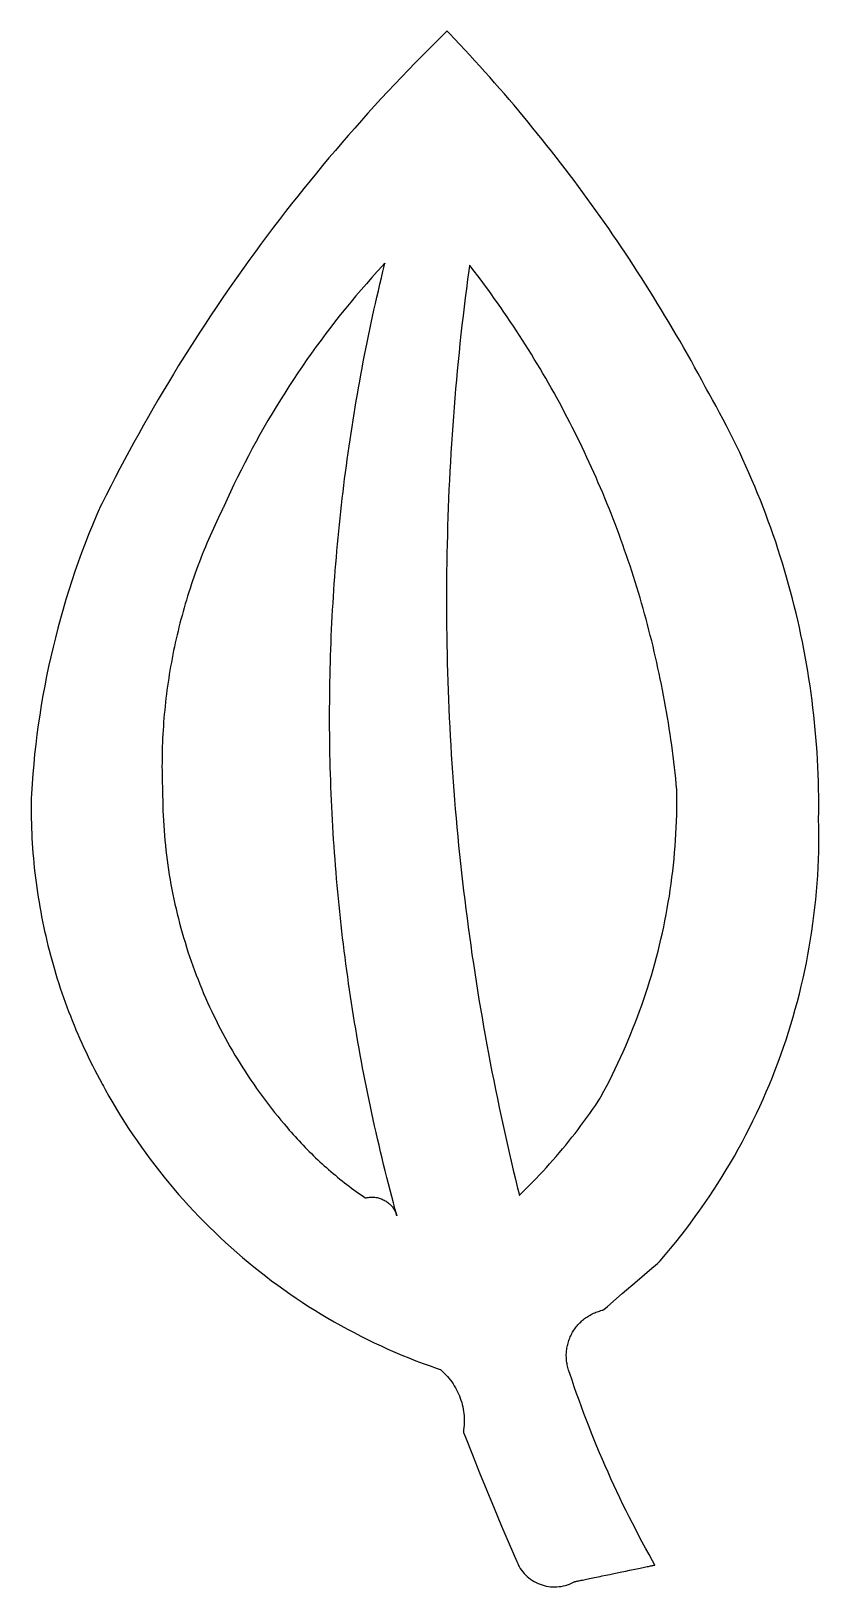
# Model space of a CAD drawing. Extents: x 0 to 908, y 0 to 337.
# Drawn here: x 861.6 to 908.2, y 192.7 to 284.7 of the extents above; entities that cross this region are included whole.
import ezdxf

# ---------------------------------------------------------------- set-up
doc = ezdxf.new("R2010")
doc.units = 0
doc.layers.add('_____1', color=18, linetype='CONTINUOUS')

msp = doc.modelspace()

# ---------------------------------------------------------------- linework, layer by layer
at = {"layer": '_____1'}
for points in [[(908.228, 238.135), (908.233, 238.576), (908.234, 239.018), (908.232, 239.458), (908.225, 239.899), (908.214, 240.339), (908.199, 240.779), (908.181, 241.219), (908.158, 241.658), (908.131, 242.096), (908.101, 242.535), (908.067, 242.972), (908.028, 243.41), (907.986, 243.847), (907.94, 244.283), (907.89, 244.718), (907.837, 245.153), (907.779, 245.588), (907.717, 246.022), (907.652, 246.455), (907.583, 246.887), (907.51, 247.319), (907.433, 247.75), (907.352, 248.18), (907.267, 248.609), (907.179, 249.038), (907.087, 249.466), (906.991, 249.892), (906.891, 250.318), (906.787, 250.743), (906.68, 251.167), (906.568, 251.59), (906.453, 252.012), (906.335, 252.433), (906.212, 252.853), (906.086, 253.272), (905.956, 253.69), (905.822, 254.107), (905.685, 254.522), (905.543, 254.937), (905.399, 255.35), (905.25, 255.762), (905.098, 256.172), (904.941, 256.581), (904.782, 256.99), (904.618, 257.396), (904.451, 257.802), (904.28, 258.206), (904.106, 258.608), (903.928, 259.009), (903.746, 259.409), (903.56, 259.807), (903.371, 260.204), (903.179, 260.599), (902.982, 260.992), (902.782, 261.384), (902.579, 261.775), (902.371, 262.164), (902.161, 262.551), (901.946, 262.936), (901.728, 263.32), (901.673, 263.415), (901.622, 263.512), (901.519, 263.706), (901.311, 264.093), (901.101, 264.479), (900.89, 264.864), (900.677, 265.248), (900.463, 265.63), (900.246, 266.012), (900.028, 266.393), (899.808, 266.772), (899.586, 267.151), (899.363, 267.528), (899.138, 267.905), (898.911, 268.28), (898.683, 268.654), (898.452, 269.027), (898.221, 269.399), (897.987, 269.77), (897.752, 270.14), (897.515, 270.509), (897.276, 270.876), (897.035, 271.243), (896.793, 271.608), (896.55, 271.972), (896.304, 272.335), (896.057, 272.697), (895.808, 273.058), (895.558, 273.417), (895.306, 273.775), (895.052, 274.133), (894.797, 274.489), (894.54, 274.843), (894.281, 275.197), (894.021, 275.55), (893.759, 275.901), (893.495, 276.251), (893.23, 276.6), (892.963, 276.947), (892.695, 277.293), (892.425, 277.639), (892.153, 277.982), (891.88, 278.325), (891.605, 278.667), (891.329, 279.007), (891.051, 279.346), (890.771, 279.683), (890.49, 280.019), (890.207, 280.355), (889.923, 280.688), (889.637, 281.021), (889.35, 281.352), (889.061, 281.682), (888.77, 282.011), (888.478, 282.338), (888.184, 282.664), (887.889, 282.988), (887.592, 283.312), (887.294, 283.634), (886.994, 283.954), (886.693, 284.274), (886.39, 284.592), (886.314, 284.671), (886.276, 284.711), (886.257, 284.73), (886.247, 284.74), (886.246, 284.74), (886.244, 284.738), (886.241, 284.735), (886.234, 284.729), (886.024, 284.524), (885.607, 284.113), (885.192, 283.7), (884.779, 283.285), (884.369, 282.867), (883.961, 282.447), (883.556, 282.025), (883.153, 281.601), (882.753, 281.174), (882.355, 280.746), (881.959, 280.315), (881.567, 279.882), (881.176, 279.447), (880.788, 279.009), (880.403, 278.57), (880.02, 278.128), (879.64, 277.685), (879.263, 277.239), (878.888, 276.791), (878.515, 276.341), (878.145, 275.889), (877.778, 275.435), (877.413, 274.979), (877.051, 274.521), (876.692, 274.061), (876.335, 273.599), (875.981, 273.135), (875.629, 272.669), (875.28, 272.201), (874.934, 271.731), (874.59, 271.259), (874.249, 270.785), (873.911, 270.309), (873.576, 269.832), (873.243, 269.352), (872.913, 268.87), (872.585, 268.387), (872.26, 267.902), (871.938, 267.415), (871.619, 266.926), (871.303, 266.435), (870.989, 265.942), (870.678, 265.448), (870.37, 264.952), (870.064, 264.454), (869.762, 263.954), (869.462, 263.452), (869.165, 262.949), (868.87, 262.444), (868.579, 261.937), (868.29, 261.428), (868.005, 260.918), (867.722, 260.406), (867.442, 259.892), (867.164, 259.377), (866.89, 258.86), (866.619, 258.341), (866.35, 257.821), (866.084, 257.299), (865.822, 256.776), (865.691, 256.513), (865.659, 256.448), (865.643, 256.415), (865.639, 256.407), (865.636, 256.402), (865.633, 256.393), (865.604, 256.326), (865.489, 256.057), (865.264, 255.516), (865.046, 254.973), (864.834, 254.427), (864.628, 253.88), (864.43, 253.33), (864.238, 252.778), (864.052, 252.224), (863.873, 251.668), (863.701, 251.11), (863.535, 250.55), (863.376, 249.989), (863.223, 249.425), (863.077, 248.86), (862.938, 248.293), (862.806, 247.725), (862.68, 247.155), (862.561, 246.584), (862.449, 246.011), (862.343, 245.437), (862.244, 244.861), (862.152, 244.284), (862.067, 243.706), (861.989, 243.127), (861.917, 242.547), (861.852, 241.966), (861.794, 241.384), (861.743, 240.801), (861.699, 240.217), (861.661, 239.633), (861.646, 239.34), (861.643, 239.046), (861.642, 238.753), (861.644, 238.459), (861.649, 238.166), (861.656, 237.873), (861.665, 237.58), (861.677, 237.287), (861.692, 236.994), (861.709, 236.702), (861.729, 236.41), (861.751, 236.118), (861.775, 235.827), (861.802, 235.536), (861.832, 235.245), (861.864, 234.955), (861.899, 234.665), (861.936, 234.375), (861.975, 234.086), (862.017, 233.797), (862.062, 233.509), (862.109, 233.221), (862.158, 232.934), (862.21, 232.647), (862.264, 232.36), (862.321, 232.074), (862.38, 231.789), (862.442, 231.504), (862.506, 231.22), (862.572, 230.936), (862.641, 230.653), (862.713, 230.37), (862.786, 230.088), (862.863, 229.807), (862.941, 229.526), (863.022, 229.246), (863.106, 228.967), (863.192, 228.688), (863.28, 228.41), (863.37, 228.133), (863.464, 227.856), (863.559, 227.581), (863.657, 227.306), (863.757, 227.032), (863.86, 226.758), (863.964, 226.486), (864.072, 226.214), (864.181, 225.943), (864.293, 225.673), (864.408, 225.404), (864.525, 225.136), (864.644, 224.869), (864.765, 224.602), (864.889, 224.337), (865.015, 224.073), (865.144, 223.809), (865.274, 223.547), (865.407, 223.285), (865.543, 223.025), (865.681, 222.765), (865.821, 222.507), (865.838, 222.475), (865.843, 222.467), (865.845, 222.463), (865.848, 222.457), (865.861, 222.432), (865.915, 222.333), (866.023, 222.136), (866.243, 221.744), (866.468, 221.355), (866.697, 220.969), (866.931, 220.587), (867.169, 220.208), (867.412, 219.832), (867.659, 219.46), (867.91, 219.091), (868.166, 218.726), (868.427, 218.364), (868.691, 218.006), (868.96, 217.651), (869.233, 217.3), (869.51, 216.953), (869.792, 216.609), (870.077, 216.269), (870.367, 215.933), (870.66, 215.601), (870.958, 215.272), (871.259, 214.947), (871.565, 214.626), (871.874, 214.309), (872.187, 213.996), (872.504, 213.687), (872.824, 213.382), (873.148, 213.081), (873.476, 212.784), (873.808, 212.491), (874.143, 212.202), (874.482, 211.918), (874.824, 211.637), (875.17, 211.361), (875.519, 211.089), (875.871, 210.822), (876.227, 210.559), (876.586, 210.3), (876.949, 210.046), (877.314, 209.796), (877.683, 209.55), (878.055, 209.309), (878.43, 209.073), (878.808, 208.841), (879.19, 208.614), (879.574, 208.391), (879.961, 208.174), (880.351, 207.96), (880.744, 207.752), (881.14, 207.548), (881.539, 207.349), (881.94, 207.155), (882.344, 206.966), (882.751, 206.782), (883.16, 206.603), (883.572, 206.428), (883.987, 206.259), (884.404, 206.095), (884.824, 205.936), (885.246, 205.782), (885.67, 205.633), (885.777, 205.596), (885.83, 205.578), (885.844, 205.574), (885.846, 205.573), (885.846, 205.573), (885.847, 205.572), (885.851, 205.569), (885.877, 205.547), (885.981, 205.454), (886.082, 205.359), (886.178, 205.261), (886.271, 205.159), (886.36, 205.055), (886.445, 204.948), (886.526, 204.839), (886.603, 204.727), (886.676, 204.612), (886.745, 204.496), (886.81, 204.377), (886.871, 204.256), (886.928, 204.133), (886.98, 204.009), (887.028, 203.883), (887.071, 203.755), (887.111, 203.626), (887.146, 203.495), (887.176, 203.363), (887.202, 203.23), (887.223, 203.096), (887.24, 202.962), (887.252, 202.826), (887.26, 202.69), (887.263, 202.553), (887.261, 202.416), (887.254, 202.278), (887.243, 202.141), (887.226, 202.003), (887.216, 201.934), (887.211, 201.9), (887.209, 201.891), (887.21, 201.888), (887.211, 201.884), (887.214, 201.876), (887.227, 201.843), (887.331, 201.578), (887.749, 200.521), (888.172, 199.466), (888.601, 198.413), (889.035, 197.363), (889.474, 196.315), (889.919, 195.269), (890.369, 194.225), (890.425, 194.095), (890.453, 194.029), (890.468, 193.997), (890.475, 193.981), (890.477, 193.976), (890.509, 193.92), (890.576, 193.811), (890.649, 193.706), (890.727, 193.605), (890.81, 193.508), (890.898, 193.417), (890.99, 193.33), (891.087, 193.248), (891.188, 193.171), (891.292, 193.1), (891.401, 193.034), (891.513, 192.974), (891.628, 192.919), (891.747, 192.871), (891.868, 192.829), (891.992, 192.793), (892.118, 192.764), (892.243, 192.741), (892.37, 192.726), (892.497, 192.716), (892.623, 192.714), (892.75, 192.718), (892.876, 192.729), (893.001, 192.746), (893.125, 192.77), (893.248, 192.801), (893.369, 192.838), (893.489, 192.881), (893.607, 192.931), (893.722, 192.988), (893.779, 193.018), (893.786, 193.022), (893.789, 193.024), (893.789, 193.024), (893.79, 193.024), (893.794, 193.025), (893.799, 193.026), (893.806, 193.028), (893.815, 193.03), (893.839, 193.034), (893.869, 193.041), (893.906, 193.048), (893.95, 193.057), (893.999, 193.068), (894.055, 193.079), (894.116, 193.092), (894.182, 193.105), (894.253, 193.12), (894.33, 193.136), (894.41, 193.153), (894.495, 193.17), (894.585, 193.189), (894.678, 193.208), (894.774, 193.228), (894.874, 193.248), (894.976, 193.27), (895.082, 193.291), (895.19, 193.314), (895.3, 193.336), (895.412, 193.36), (895.641, 193.407), (895.874, 193.455), (896.111, 193.504), (896.582, 193.602), (896.814, 193.649), (897.039, 193.696), (897.149, 193.719), (897.257, 193.741), (897.362, 193.763), (897.465, 193.784), (897.564, 193.805), (897.661, 193.825), (897.753, 193.844), (897.842, 193.862), (897.927, 193.88), (898.008, 193.896), (898.084, 193.912), (898.155, 193.927), (898.221, 193.94), (898.282, 193.953), (898.337, 193.964), (898.386, 193.974), (898.429, 193.983), (898.465, 193.991), (898.495, 193.997), (898.518, 194.002), (898.527, 194.004), (898.534, 194.005), (898.539, 194.006), (898.543, 194.007), (898.544, 194.007), (898.544, 194.007), (898.543, 194.008), (898.54, 194.014), (898.527, 194.037), (898.502, 194.082), (898.399, 194.264), (898.195, 194.63), (897.994, 194.996), (897.795, 195.364), (897.599, 195.733), (897.405, 196.103), (897.213, 196.475), (897.024, 196.848), (896.838, 197.222), (896.654, 197.597), (896.472, 197.974), (896.293, 198.351), (896.117, 198.73), (895.943, 199.11), (895.772, 199.491), (895.603, 199.873), (895.436, 200.256), (895.273, 200.641), (895.111, 201.026), (894.952, 201.413), (894.796, 201.8), (894.643, 202.189), (894.492, 202.579), (894.343, 202.969), (894.197, 203.361), (894.054, 203.754), (893.913, 204.148), (893.775, 204.542), (893.639, 204.938), (893.506, 205.335), (893.473, 205.434), (893.457, 205.483), (893.453, 205.496), (893.452, 205.498), (893.452, 205.499), (893.452, 205.5), (893.45, 205.505), (893.438, 205.542), (893.414, 205.616), (893.393, 205.691), (893.374, 205.767), (893.358, 205.842), (893.343, 205.918), (893.331, 205.994), (893.321, 206.071), (893.313, 206.147), (893.307, 206.224), (893.303, 206.3), (893.301, 206.377), (893.302, 206.454), (893.305, 206.53), (893.309, 206.607), (893.316, 206.683), (893.325, 206.759), (893.336, 206.835), (893.35, 206.91), (893.365, 206.985), (893.383, 207.06), (893.402, 207.134), (893.424, 207.208), (893.448, 207.281), (893.473, 207.354), (893.501, 207.426), (893.531, 207.498), (893.564, 207.568), (893.598, 207.638), (893.634, 207.707), (893.672, 207.775), (893.712, 207.842), (893.754, 207.908), (893.798, 207.972), (893.843, 208.035), (893.891, 208.097), (893.939, 208.157), (893.99, 208.215), (894.041, 208.272), (894.095, 208.328), (894.15, 208.381), (894.206, 208.434), (894.264, 208.484), (894.323, 208.533), (894.383, 208.581), (894.445, 208.627), (894.508, 208.671), (894.572, 208.713), (894.637, 208.753), (894.704, 208.792), (894.772, 208.829), (894.84, 208.864), (894.91, 208.897), (894.98, 208.928), (895.052, 208.957), (895.125, 208.984), (895.198, 209.009), (895.272, 209.032), (895.347, 209.053), (895.423, 209.073), (895.461, 209.081), (895.47, 209.083), (895.473, 209.085), (895.477, 209.088), (895.483, 209.093), (895.511, 209.117), (895.729, 209.307), (896.606, 210.062), (897.484, 210.815), (898.366, 211.566), (898.586, 211.753), (898.697, 211.846), (898.752, 211.893), (898.779, 211.916), (898.781, 211.918), (898.786, 211.924), (898.796, 211.935), (898.816, 211.958), (898.855, 212.003), (899.167, 212.366), (899.473, 212.733), (899.775, 213.104), (900.071, 213.477), (900.363, 213.854), (900.65, 214.234), (900.932, 214.617), (901.208, 215.004), (901.48, 215.393), (901.747, 215.786), (902.008, 216.181), (902.265, 216.58), (902.516, 216.981), (902.763, 217.385), (903.004, 217.792), (903.24, 218.201), (903.47, 218.613), (903.696, 219.028), (903.916, 219.445), (904.131, 219.865), (904.341, 220.287), (904.546, 220.712), (904.745, 221.139), (904.939, 221.568), (905.127, 222), (905.311, 222.434), (905.489, 222.87), (905.661, 223.308), (905.828, 223.748), (905.99, 224.19), (906.146, 224.634), (906.297, 225.08), (906.442, 225.528), (906.582, 225.978), (906.716, 226.429), (906.845, 226.882), (906.968, 227.337), (907.086, 227.793), (907.198, 228.251), (907.305, 228.711), (907.405, 229.171), (907.501, 229.634), (907.59, 230.097), (907.674, 230.562), (907.752, 231.028), (907.825, 231.495), (907.891, 231.964), (907.952, 232.433), (908.007, 232.904), (908.057, 233.376), (908.1, 233.848), (908.138, 234.322), (908.17, 234.796), (908.196, 235.271), (908.216, 235.747), (908.231, 236.223), (908.239, 236.7), (908.241, 237.178), (908.238, 237.656)], [(883.283, 214.668), (883.18, 215.045), (883.078, 215.423), (882.978, 215.802), (882.879, 216.18), (882.781, 216.559), (882.685, 216.938), (882.59, 217.317), (882.496, 217.697), (882.404, 218.076), (882.313, 218.456), (882.223, 218.837), (882.135, 219.217), (882.048, 219.598), (881.963, 219.979), (881.879, 220.36), (881.796, 220.742), (881.714, 221.123), (881.634, 221.505), (881.555, 221.887), (881.478, 222.269), (881.402, 222.652), (881.327, 223.035), (881.254, 223.418), (881.182, 223.801), (881.111, 224.184), (881.042, 224.568), (880.974, 224.951), (880.907, 225.335), (880.842, 225.719), (880.778, 226.103), (880.715, 226.488), (880.654, 226.872), (880.594, 227.257), (880.536, 227.642), (880.479, 228.027), (880.423, 228.412), (880.368, 228.798), (880.315, 229.183), (880.264, 229.569), (880.213, 229.954), (880.164, 230.34), (880.116, 230.726), (880.07, 231.113), (880.025, 231.499), (879.981, 231.885), (879.939, 232.272), (879.898, 232.659), (879.859, 233.045), (879.821, 233.432), (879.784, 233.819), (879.748, 234.206), (879.714, 234.594), (879.681, 234.981), (879.65, 235.368), (879.62, 235.756), (879.591, 236.143), (879.563, 236.531), (879.537, 236.919), (879.513, 237.306), (879.489, 237.694), (879.467, 238.082), (879.447, 238.47), (879.427, 238.858), (879.41, 239.246), (879.393, 239.634), (879.378, 240.022), (879.364, 240.411), (879.351, 240.799), (879.34, 241.187), (879.33, 241.575), (879.322, 241.964), (879.315, 242.352), (879.309, 242.741), (879.305, 243.129), (879.302, 243.517), (879.3, 243.906), (879.3, 244.294), (879.301, 244.683), (879.303, 245.071), (879.307, 245.46), (879.312, 245.848), (879.318, 246.236), (879.326, 246.625), (879.335, 247.013), (879.346, 247.402), (879.358, 247.79), (879.371, 248.178), (879.385, 248.566), (879.401, 248.955), (879.419, 249.343), (879.437, 249.731), (879.457, 250.119), (879.478, 250.507), (879.501, 250.895), (879.525, 251.283), (879.551, 251.671), (879.577, 252.059), (879.605, 252.447), (879.635, 252.834), (879.666, 253.222), (879.698, 253.609), (879.731, 253.997), (879.766, 254.384), (879.802, 254.771), (879.84, 255.159), (879.879, 255.546), (879.919, 255.933), (879.961, 256.319), (880.004, 256.706), (880.048, 257.093), (880.094, 257.479), (880.141, 257.866), (880.189, 258.252), (880.239, 258.638), (880.29, 259.024), (880.343, 259.41), (880.397, 259.796), (880.452, 260.181), (880.508, 260.567), (880.566, 260.952), (880.626, 261.337), (880.686, 261.722), (880.748, 262.107), (880.812, 262.492), (880.876, 262.877), (880.942, 263.261), (881.01, 263.645), (881.078, 264.029), (881.148, 264.413), (881.22, 264.797), (881.293, 265.18), (881.367, 265.563), (881.442, 265.946), (881.519, 266.329), (881.598, 266.712), (881.677, 267.094), (881.758, 267.477), (881.84, 267.859), (881.924, 268.24), (882.009, 268.622), (882.095, 269.003), (882.183, 269.384), (882.272, 269.765), (882.363, 270.146), (882.454, 270.527), (882.548, 270.907), (882.571, 271.002), (882.574, 271.014), (882.574, 271.015), (882.574, 271.015), (882.574, 271.014), (882.572, 271.013), (882.567, 271.008), (882.557, 270.997), (882.516, 270.953), (882.435, 270.865), (882.113, 270.513), (881.794, 270.159), (881.479, 269.801), (881.167, 269.441), (880.858, 269.078), (880.553, 268.713), (880.251, 268.345), (879.952, 267.974), (879.657, 267.6), (879.365, 267.224), (879.077, 266.846), (878.792, 266.465), (878.511, 266.081), (878.233, 265.695), (877.959, 265.306), (877.688, 264.915), (877.421, 264.522), (877.157, 264.126), (876.897, 263.728), (876.641, 263.328), (876.388, 262.925), (876.139, 262.52), (875.893, 262.112), (875.651, 261.703), (875.413, 261.291), (875.178, 260.877), (874.948, 260.461), (874.721, 260.042), (874.497, 259.622), (874.278, 259.199), (874.062, 258.775), (873.85, 258.348), (873.642, 257.919), (873.437, 257.488), (873.237, 257.056), (873.04, 256.621), (873.016, 256.567), (872.989, 256.513), (872.936, 256.406), (872.83, 256.191), (872.726, 255.975), (872.623, 255.759), (872.522, 255.543), (872.422, 255.325), (872.324, 255.107), (872.228, 254.889), (872.133, 254.669), (872.04, 254.45), (871.948, 254.229), (871.858, 254.009), (871.769, 253.787), (871.682, 253.565), (871.597, 253.343), (871.513, 253.119), (871.431, 252.896), (871.35, 252.672), (871.271, 252.447), (871.194, 252.222), (871.118, 251.996), (871.044, 251.77), (870.971, 251.544), (870.9, 251.317), (870.83, 251.089), (870.762, 250.861), (870.696, 250.633), (870.632, 250.404), (870.569, 250.175), (870.507, 249.945), (870.447, 249.715), (870.389, 249.485), (870.333, 249.254), (870.278, 249.023), (870.224, 248.791), (870.173, 248.559), (870.122, 248.327), (870.074, 248.095), (870.027, 247.862), (869.982, 247.628), (869.938, 247.395), (869.896, 247.161), (869.856, 246.926), (869.818, 246.692), (869.781, 246.457), (869.745, 246.222), (869.711, 245.987), (869.679, 245.751), (869.649, 245.515), (869.62, 245.279), (869.593, 245.043), (869.567, 244.806), (869.544, 244.569), (869.521, 244.332), (869.501, 244.095), (869.482, 243.858), (869.465, 243.62), (869.449, 243.383), (869.435, 243.145), (869.423, 242.907), (869.413, 242.668), (869.404, 242.43), (869.397, 242.192), (869.391, 241.953), (869.387, 241.714), (869.385, 241.475), (869.384, 241.236), (869.386, 240.997), (869.389, 240.758), (869.393, 240.519), (869.399, 240.28), (869.407, 240.041), (869.417, 239.801), (869.42, 239.741), (869.421, 239.711), (869.422, 239.696), (869.422, 239.677), (869.422, 239.529), (869.425, 239.232), (869.432, 238.936), (869.441, 238.64), (869.452, 238.345), (869.467, 238.049), (869.485, 237.754), (869.505, 237.46), (869.529, 237.166), (869.555, 236.872), (869.584, 236.579), (869.615, 236.286), (869.65, 235.994), (869.687, 235.702), (869.728, 235.411), (869.771, 235.121), (869.816, 234.831), (869.865, 234.541), (869.916, 234.252), (869.971, 233.964), (870.027, 233.677), (870.087, 233.39), (870.149, 233.104), (870.214, 232.818), (870.282, 232.533), (870.353, 232.249), (870.426, 231.966), (870.502, 231.684), (870.581, 231.402), (870.662, 231.121), (870.746, 230.841), (870.833, 230.562), (870.922, 230.284), (871.014, 230.006), (871.109, 229.73), (871.207, 229.454), (871.307, 229.18), (871.409, 228.906), (871.515, 228.634), (871.623, 228.362), (871.733, 228.092), (871.846, 227.822), (871.962, 227.554), (872.08, 227.286), (872.201, 227.02), (872.325, 226.755), (872.451, 226.491), (872.58, 226.229), (872.711, 225.967), (872.845, 225.707), (872.981, 225.448), (873.12, 225.19), (873.261, 224.933), (873.405, 224.678), (873.552, 224.424), (873.701, 224.171), (873.852, 223.92), (874.006, 223.67), (874.163, 223.421), (874.322, 223.174), (874.483, 222.928), (874.647, 222.684), (874.813, 222.441), (874.982, 222.199), (875.153, 221.959), (875.327, 221.721), (875.503, 221.484), (875.682, 221.249), (875.863, 221.015), (876.046, 220.783), (876.232, 220.552), (876.42, 220.323), (876.61, 220.096), (876.707, 219.983), (876.719, 219.969), (876.72, 219.967), (876.721, 219.966), (876.722, 219.965), (876.723, 219.963), (876.73, 219.955), (876.744, 219.938), (876.801, 219.872), (876.914, 219.739), (877.028, 219.608), (877.143, 219.477), (877.259, 219.347), (877.376, 219.218), (877.494, 219.09), (877.612, 218.963), (877.732, 218.837), (877.853, 218.712), (877.975, 218.588), (878.097, 218.464), (878.221, 218.342), (878.345, 218.221), (878.47, 218.1), (878.597, 217.981), (878.724, 217.862), (878.852, 217.745), (878.981, 217.628), (879.11, 217.513), (879.241, 217.398), (879.373, 217.285), (879.505, 217.172), (879.638, 217.06), (879.772, 216.95), (879.907, 216.84), (880.043, 216.732), (880.18, 216.624), (880.317, 216.518), (880.455, 216.412), (880.595, 216.308), (880.734, 216.204), (880.875, 216.102), (881.017, 216), (881.159, 215.9), (881.302, 215.801), (881.374, 215.752), (881.41, 215.727), (881.419, 215.721), (881.424, 215.718), (881.426, 215.717), (881.426, 215.717), (881.43, 215.718), (881.463, 215.726), (881.529, 215.74), (881.594, 215.751), (881.66, 215.759), (881.725, 215.764), (881.791, 215.767), (881.855, 215.766), (881.92, 215.763), (881.984, 215.757), (882.047, 215.749), (882.11, 215.738), (882.172, 215.724), (882.234, 215.708), (882.294, 215.689), (882.354, 215.668), (882.413, 215.644), (882.47, 215.618), (882.527, 215.59), (882.582, 215.559), (882.636, 215.526), (882.688, 215.491), (882.739, 215.454), (882.789, 215.415), (882.837, 215.374), (882.883, 215.33), (882.928, 215.285), (882.971, 215.238), (883.012, 215.189), (883.051, 215.138), (883.088, 215.085), (883.123, 215.03), (883.155, 214.974), (883.186, 214.916), (883.214, 214.856), (883.239, 214.795), (883.263, 214.732)], [(899.838, 239.867), (899.807, 240.198), (899.773, 240.529), (899.738, 240.859), (899.701, 241.189), (899.662, 241.519), (899.621, 241.848), (899.579, 242.177), (899.534, 242.506), (899.488, 242.834), (899.44, 243.162), (899.39, 243.49), (899.339, 243.817), (899.285, 244.144), (899.23, 244.47), (899.173, 244.796), (899.115, 245.122), (899.054, 245.447), (898.992, 245.772), (898.927, 246.096), (898.862, 246.42), (898.794, 246.743), (898.724, 247.066), (898.653, 247.389), (898.58, 247.711), (898.505, 248.032), (898.429, 248.353), (898.35, 248.674), (898.27, 248.994), (898.189, 249.313), (898.105, 249.632), (898.02, 249.951), (897.932, 250.269), (897.844, 250.586), (897.753, 250.903), (897.661, 251.219), (897.567, 251.535), (897.471, 251.851), (897.373, 252.165), (897.274, 252.479), (897.173, 252.793), (897.07, 253.106), (896.966, 253.418), (896.86, 253.73), (896.752, 254.041), (896.642, 254.351), (896.531, 254.661), (896.418, 254.971), (896.304, 255.279), (896.187, 255.587), (896.069, 255.894), (895.949, 256.201), (895.828, 256.507), (895.705, 256.812), (895.58, 257.117), (895.453, 257.421), (895.325, 257.724), (895.195, 258.027), (895.063, 258.328), (894.93, 258.629), (894.795, 258.93), (894.659, 259.229), (894.52, 259.528), (894.381, 259.827), (894.239, 260.124), (894.096, 260.421), (893.951, 260.716), (893.804, 261.012), (893.656, 261.306), (893.506, 261.599), (893.355, 261.892), (893.202, 262.184), (893.047, 262.475), (892.89, 262.766), (892.732, 263.055), (892.573, 263.344), (892.411, 263.632), (892.248, 263.919), (892.084, 264.205), (891.918, 264.49), (891.75, 264.774), (891.581, 265.058), (891.409, 265.341), (891.237, 265.622), (891.063, 265.903), (890.887, 266.183), (890.709, 266.462), (890.53, 266.74), (890.35, 267.018), (890.168, 267.294), (889.984, 267.569), (889.798, 267.844), (889.611, 268.117), (889.423, 268.39), (889.233, 268.661), (889.041, 268.932), (888.848, 269.202), (888.653, 269.47), (888.456, 269.738), (888.259, 270.005), (888.059, 270.27), (887.858, 270.535), (887.655, 270.799), (887.604, 270.864), (887.579, 270.897), (887.576, 270.901), (887.574, 270.903), (887.574, 270.903), (887.574, 270.902), (887.573, 270.9), (887.571, 270.884), (887.566, 270.85), (887.53, 270.581), (887.458, 270.043), (887.388, 269.504), (887.32, 268.966), (887.254, 268.427), (887.19, 267.889), (887.129, 267.35), (887.069, 266.81), (887.011, 266.271), (886.955, 265.732), (886.902, 265.192), (886.85, 264.653), (886.8, 264.113), (886.752, 263.573), (886.707, 263.034), (886.663, 262.494), (886.621, 261.953), (886.582, 261.413), (886.544, 260.873), (886.509, 260.333), (886.475, 259.792), (886.444, 259.252), (886.414, 258.711), (886.386, 258.171), (886.361, 257.63), (886.337, 257.09), (886.316, 256.549), (886.296, 256.008), (886.279, 255.467), (886.264, 254.927), (886.25, 254.386), (886.239, 253.845), (886.229, 253.304), (886.222, 252.764), (886.216, 252.223), (886.213, 251.682), (886.212, 251.141), (886.212, 250.601), (886.215, 250.06), (886.219, 249.519), (886.226, 248.979), (886.235, 248.438), (886.245, 247.898), (886.258, 247.357), (886.273, 246.817), (886.289, 246.277), (886.308, 245.737), (886.329, 245.196), (886.352, 244.656), (886.376, 244.117), (886.403, 243.577), (886.432, 243.037), (886.462, 242.497), (886.495, 241.958), (886.53, 241.418), (886.567, 240.879), (886.605, 240.34), (886.646, 239.801), (886.689, 239.262), (886.734, 238.723), (886.78, 238.185), (886.829, 237.646), (886.88, 237.108), (886.933, 236.57), (886.987, 236.032), (887.044, 235.495), (887.103, 234.957), (887.164, 234.42), (887.227, 233.883), (887.291, 233.346), (887.358, 232.809), (887.427, 232.273), (887.498, 231.736), (887.57, 231.2), (887.645, 230.664), (887.722, 230.129), (887.801, 229.593), (887.881, 229.058), (887.964, 228.524), (888.049, 227.989), (888.136, 227.455), (888.224, 226.921), (888.315, 226.387), (888.408, 225.853), (888.503, 225.32), (888.599, 224.787), (888.698, 224.255), (888.799, 223.722), (888.902, 223.19), (889.006, 222.659), (889.113, 222.127), (889.222, 221.596), (889.332, 221.066), (889.445, 220.535), (889.56, 220.005), (889.676, 219.476), (889.795, 218.946), (889.916, 218.417), (890.038, 217.889), (890.163, 217.36), (890.29, 216.833), (890.418, 216.305), (890.483, 216.042), (890.516, 215.91), (890.52, 215.893), (890.522, 215.885), (890.523, 215.883), (890.523, 215.884), (890.523, 215.884), (890.527, 215.887), (890.533, 215.894), (890.586, 215.944), (890.692, 216.046), (890.902, 216.251), (891.109, 216.458), (891.315, 216.666), (891.52, 216.877), (891.722, 217.089), (891.922, 217.303), (892.12, 217.519), (892.316, 217.736), (892.511, 217.955), (892.703, 218.176), (892.893, 218.399), (893.082, 218.623), (893.268, 218.849), (893.452, 219.077), (893.635, 219.306), (893.815, 219.537), (893.993, 219.769), (894.169, 220.003), (894.343, 220.239), (894.515, 220.477), (894.684, 220.715), (894.852, 220.956), (895.018, 221.198), (895.181, 221.441), (895.262, 221.564), (895.302, 221.625), (895.307, 221.633), (895.312, 221.641), (895.324, 221.662), (895.346, 221.703), (895.523, 222.031), (895.697, 222.361), (895.868, 222.692), (896.035, 223.025), (896.198, 223.359), (896.358, 223.694), (896.515, 224.032), (896.668, 224.37), (896.817, 224.71), (896.963, 225.051), (897.105, 225.394), (897.244, 225.738), (897.38, 226.083), (897.512, 226.429), (897.64, 226.777), (897.765, 227.126), (897.886, 227.476), (898.003, 227.827), (898.118, 228.179), (898.228, 228.532), (898.335, 228.886), (898.438, 229.242), (898.538, 229.598), (898.634, 229.955), (898.726, 230.313), (898.815, 230.673), (898.9, 231.033), (898.982, 231.393), (899.06, 231.755), (899.134, 232.118), (899.205, 232.481), (899.272, 232.845), (899.335, 233.21), (899.395, 233.575), (899.45, 233.941), (899.503, 234.308), (899.551, 234.675), (899.596, 235.043), (899.637, 235.412), (899.674, 235.781), (899.708, 236.15), (899.738, 236.52), (899.764, 236.891), (899.787, 237.261), (899.805, 237.633), (899.82, 238.004), (899.831, 238.376), (899.839, 238.748), (899.842, 239.121), (899.842, 239.494)]]:
    msp.add_lwpolyline(points, close=True, dxfattribs=at)

doc.saveas('drawing.dxf')
